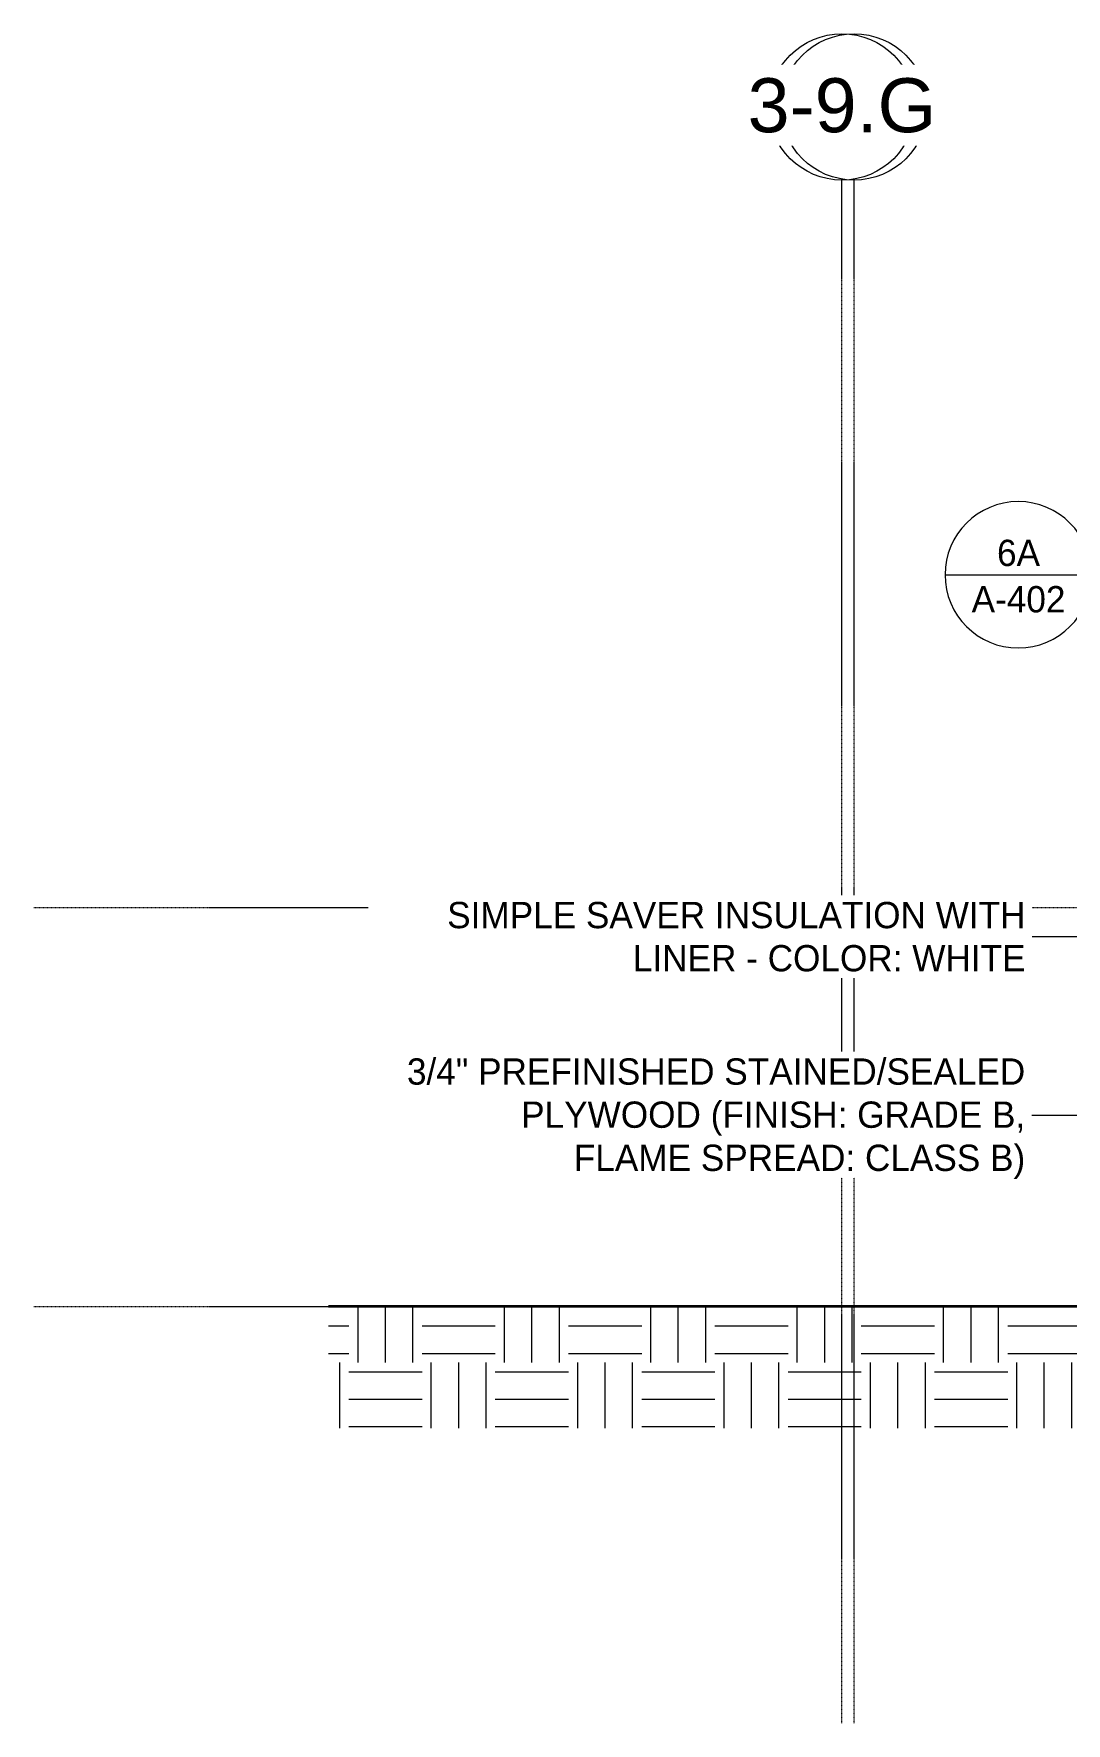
# Model space of a CAD drawing. Header units: inches. Extents: x -23445 to -32, y -314 to 853.
# Drawn here: x -13231 to -12554, y -273 to 835 of the extents above; entities that cross this region are included whole.
import ezdxf

# ---------------------------------------------------------------- set-up
doc = ezdxf.new("R2010")
doc.units = ezdxf.units.IN
doc.header["$MEASUREMENT"] = 0
doc.linetypes.add('Grid Line 1_2_', pattern=[0.875, 0.5, -0.125, 0.125, -0.125])
for name, color, linetype, lineweight in [('A-ANNO-IDEN', 131, 'Continuous', 9), ('A-ANNO-SYMB', 150, 'Continuous', 9), ('A-FLOR-LEVL', 51, 'Continuous', 9), ('C-TOPO', 7, 'Continuous', 9), ('S-GRID', 1, 'Continuous', 9), ('S-GRID-IDEN', 1, 'Continuous', 9)]:
    doc.layers.add(name, color=color, linetype=linetype, lineweight=lineweight)
doc.styles.add('Arial_1', font='arial.ttf', dxfattribs={"height": 35.407186})
doc.styles.add('Century Gothic', font='GOTHIC.TTF', dxfattribs={"height": 17.245342})

# ---------------------------------------------------------------- blocks, each defined once
blk = doc.blocks.new('Grid - Grid Head - Circle-14747-Building Section - North_South looking East _ Lounge')
at = {"layer": 'S-GRID-IDEN'}
blk.add_circle((21143.8, 786.7), 48, dxfattribs=at)
blk = doc.blocks.new('Section - Callout Head-19020-Building Section - North_South looking East _ Lounge')
at = {"layer": 'A-ANNO-SYMB'}
blk.add_line((22660.6, -105.9), (22756.6, -105.9), dxfattribs=at)
for start, end in [(0, 180), (180, 360)]:
    blk.add_arc((22708.6, -105.9), 48, start, end, dxfattribs=at)

msp = doc.modelspace()

# ---------------------------------------------------------------- hatches: boundary and pattern name
at = {"layer": 'C-TOPO'}
h = msp.add_hatch(dxfattribs=at)
h.set_pattern_fill('FP_33', color=256, style=0, pattern_type=2)
h.set_pattern_definition([(0, (22063.86, 65.275), (48, 48), [48, -48]), (0, (22063.86, 83.275), (48, 48), [48, -48]), (0, (22063.86, 101.275), (48, 48), [48, -48]), (90, (22069.86, 107.275), (-48, 48), [48, -48]), (90, (22087.86, 107.275), (-48, 48), [48, -48]), (90, (22105.86, 107.275), (-48, 48), [48, -48])])
h.paths.add_polyline_path([(-11323.3, -79.7), (-10793.6, -79.7), (-10793.6, -54), (-10837.6, -54), (-10837.6, -36), (-10801.6, -36), (-10801.6, -6), (-12460.1, -6), (-12460.1, -36), (-12394.3, -36), (-12394.3, -60), (-12514.3, -60), (-12514.3, -36), (-12470.1, -36), (-12470.1, 0), (-13037.4, 0), (-13037.4, -79.7), (-11325.1, -79.7)], flags=0)
h.paths.add_polyline_path([(-11243.1, -36), (-11312.3, -36), (-11312.3, -12), (-11174.3, -12), (-11174.3, -36), (-11178.2, -36)], flags=0)
h.paths.add_polyline_path([(-11936.1, -30), (-11996.1, -30), (-11996.1, -12), (-11936.1, -12), (-11936.1, -15)], flags=0)
h.paths.add_polyline_path([(-11694.8, -30), (-11754.8, -30), (-11754.8, -12), (-11694.8, -12)], flags=0)
h.paths.add_polyline_path([(-12177.3, -30), (-12237.3, -30), (-12237.3, -12), (-12177.3, -12), (-12177.3, -20.9)], flags=0)
h.paths.add_polyline_path([(-11488, -30), (-11513.6, -30), (-11513.6, -12), (-11453.6, -12), (-11453.6, -30)], flags=0)

# ---------------------------------------------------------------- linework, layer by layer
at = {"layer": 'A-ANNO-IDEN', "color": 153}
for p, q in [((-12539, 242.4), (-12580.4, 242.4)), ((-12539.2, 125.3), (-12580.6, 125.3))]:
    msp.add_line(p, q, dxfattribs=at)
at = {"layer": 'A-FLOR-LEVL', "linetype": 'Grid Line 1_2_'}
for p, q in [((-13230.8, 261.7), (-9926.8, 261.7)), ((-13230.8, 0), (-9926.8, 0))]:
    msp.add_line(p, q, dxfattribs=at)
at = {"layer": 'C-TOPO', "lineweight": 35}
msp.add_line((-12470.6, 0), (-13037.4, 0), dxfattribs=at)
at = {"layer": 'C-TOPO'}
msp.add_line((-12470.6, 0), (-13037.4, 0), dxfattribs=at)
at = {"layer": 'S-GRID', "linetype": 'Grid Line 1_2_'}
for p, q in [((-12700.8, -273.2), (-12700.8, 738.7)), ((-12692.8, -273.2), (-12692.8, 738.7))]:
    msp.add_line(p, q, dxfattribs=at)

# ---------------------------------------------------------------- block references
at = {"layer": 'A-ANNO-SYMB'}
msp.add_blockref('Section - Callout Head-19020-Building Section - North_South looking East _ Lounge', (-35293.8, 585.8), dxfattribs=at)
at = {"layer": 'S-GRID-IDEN'}
msp.add_blockref('Grid - Grid Head - Circle-14747-Building Section - North_South looking East _ Lounge', (-33836.6, 0), dxfattribs=at)

# ---------------------------------------------------------------- texts
at = {"layer": 'A-ANNO-SYMB', "char_height": 17.25, "attachment_point": 2, "line_spacing_factor": 0.984117, "style": 'Century Gothic'}
for s, insert, width in [('6A', (-12585, 502.9), 36.936), ('A-402', (-12585, 472.5), 77.76)]:
    msp.add_mtext(s, dxfattribs=dict(at, insert=insert, width=width))

# ---------------------------------------------------------------- next in the draw order: texts
at = {"layer": 'A-ANNO-IDEN', "char_height": 17.245, "attachment_point": 3, "line_spacing_factor": 0.984117, "style": 'Century Gothic', "bg_fill": 3, "box_fill_scale": 1.25, "bg_fill_color": 0, "bg_fill_transparency": 0}
for s, insert, width in [('SIMPLE SAVER INSULATION WITH\\PLINER - COLOR: WHITE', (-12580.4, 265.4), 426.6), ('3/4" PREFINISHED STAINED/SEALED\\PPLYWOOD (FINISH: GRADE B,\\PFLAME SPREAD: CLASS B)', (-12580.6, 162.8), 458.136)]:
    msp.add_mtext(s, dxfattribs=dict(at, insert=insert, width=width))
at = {"layer": 'S-GRID-IDEN', "insert": (-12692.8, 805.5), "char_height": 35.41, "width": 85.104, "attachment_point": 2, "line_spacing_factor": 0.938532, "style": 'Arial_1', "bg_fill": 3, "box_fill_scale": 1.25, "bg_fill_color": 0, "bg_fill_transparency": 0}
msp.add_mtext('3-9', dxfattribs=at)

# ---------------------------------------------------------------- next in the draw order: block references
at = {"layer": 'S-GRID-IDEN'}
msp.add_blockref('Grid - Grid Head - Circle-14747-Building Section - North_South looking East _ Lounge', (-33844.6, 0), dxfattribs=at)

# ---------------------------------------------------------------- next in the draw order: texts
at = {"layer": 'S-GRID-IDEN', "insert": (-12700.8, 805.5), "char_height": 35.41, "width": 147.312, "attachment_point": 2, "line_spacing_factor": 0.938532, "style": 'Arial_1', "bg_fill": 3, "box_fill_scale": 1.25, "bg_fill_color": 0, "bg_fill_transparency": 0}
msp.add_mtext('3-9.G', dxfattribs=at)

doc.saveas('drawing.dxf')
